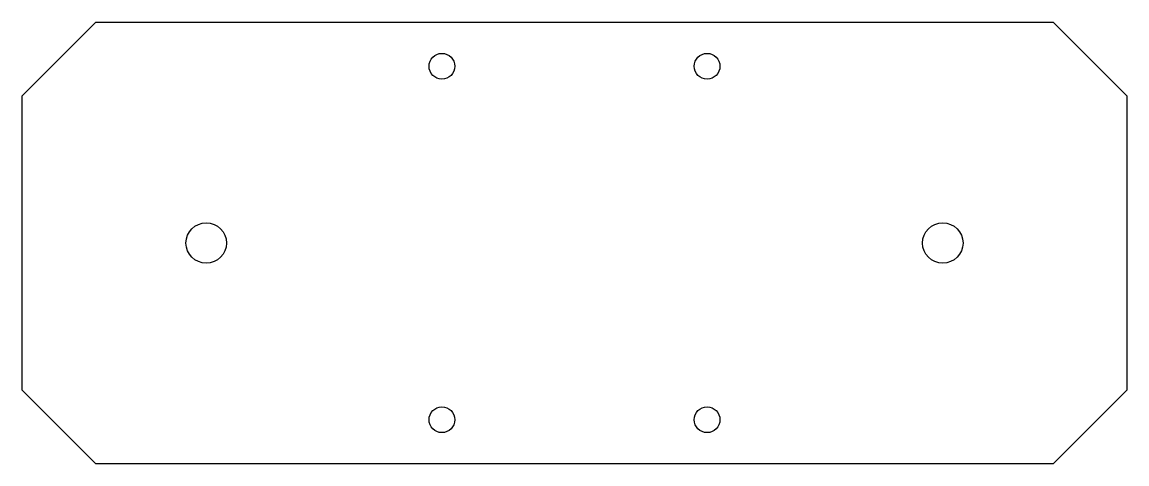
# Model space of a CAD drawing. Header units: millimetres. Extents: x -75 to 75, y -30 to 30.
import ezdxf

# ---------------------------------------------------------------- set-up
doc = ezdxf.new("R2010")
doc.units = ezdxf.units.MM

msp = doc.modelspace()

# ---------------------------------------------------------------- linework, layer by layer
for p, q in [((-75, 20), (-65, 30)), ((-65, 30), (65, 30)), ((65, 30), (75, 20)), ((-75, -20), (-75, 20)), ((75, 20), (75, -20)), ((-65, -30), (-75, -20)), ((75, -20), (65, -30)), ((65, -30), (-65, -30))]:
    msp.add_line(p, q)
for centre, radius in [((-18, 24), 1.75), ((18, 24), 1.75), ((-50, 0), 2.75), ((50, 0), 2.75), ((-18, -24), 1.75), ((18, -24), 1.75)]:
    msp.add_circle(centre, radius)

doc.saveas('drawing.dxf')
